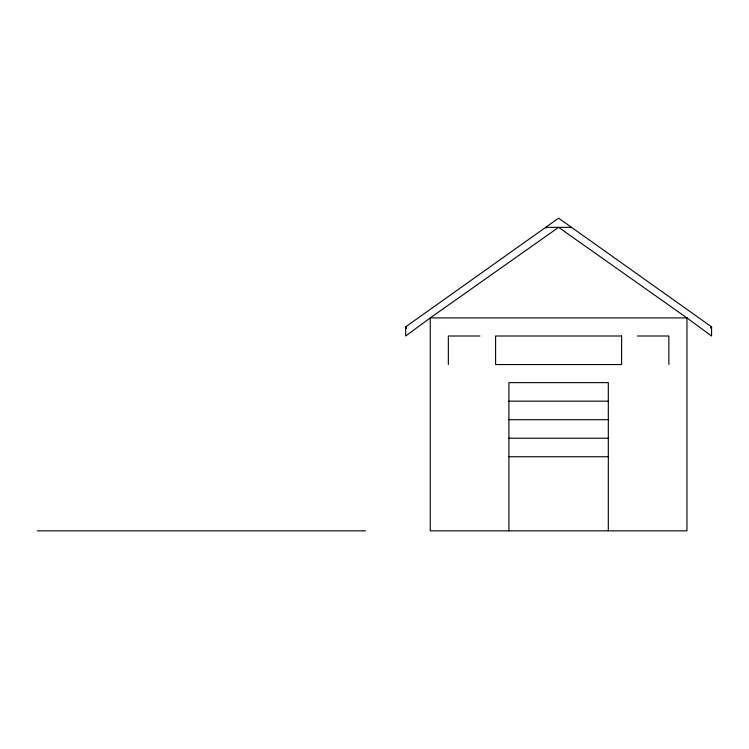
<?xml version="1.0" encoding="UTF-8"?>
<svg xmlns="http://www.w3.org/2000/svg" width="749" height="749" viewBox="0 0 749 749"><rect width="100%" height="100%" fill="white"/><g stroke="black" fill="none" stroke-linecap="round" stroke-linejoin="round"><path stroke-width="1.12" d="M571.178 227.846L571.524 227.35L545.684 227.35L546.255 228.145M711.55 326.845L711.55 336.001L686.955 317.913L558.604 227.35L430.254 317.913L405.658 336.001L405.658 326.845L558.604 218.165L711.55 326.845L711.55 327.594M405.658 327.903L406.164 327.547M405.658 328.043L406.23 327.641M405.658 328.296L406.351 327.809L405.658 326.845M405.658 328.343L406.37 327.837M405.658 328.661L406.52 328.053M479.847 336.001L448.342 336.001L448.342 364.548M637.371 336.001L668.866 336.001L668.866 364.548M508.889 401.164L608.319 401.164M508.889 419.693L608.319 419.693M508.889 438.212L608.319 438.212M508.889 456.74L608.319 456.74M37.45 530.835L365.484 530.835M711.054 327.547L711.55 327.903M710.941 327.706L711.55 328.146M710.867 327.809L711.55 328.343M608.319 530.835L608.319 382.636L508.889 382.636L508.889 530.835M686.955 317.913L430.254 317.913L430.254 530.835L686.955 530.835L686.955 317.913M621.614 336.001L495.595 336.001L495.595 364.548L621.614 364.548L621.614 336.001"/></g></svg>
